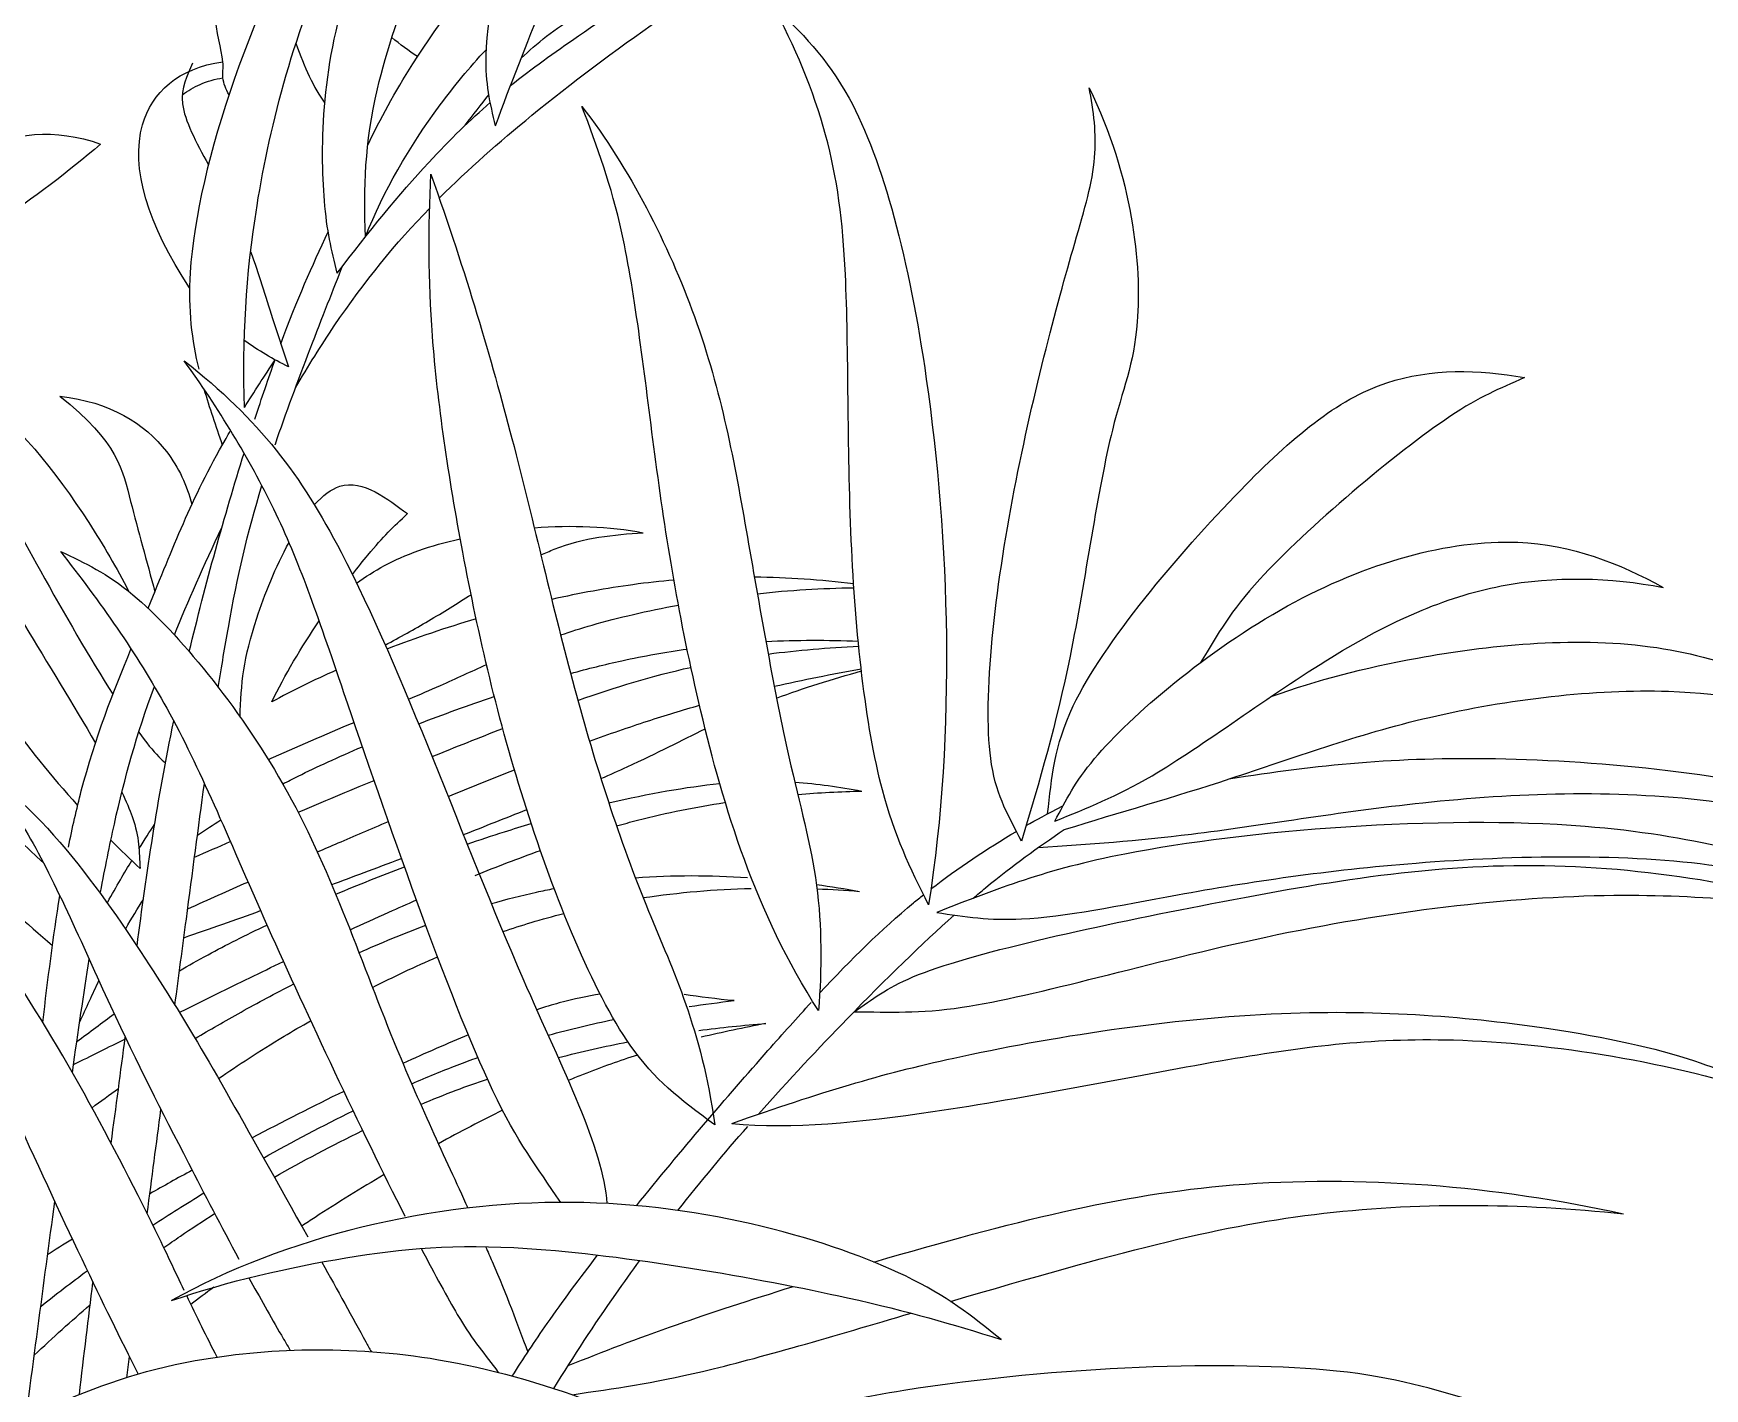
# Model space of a CAD drawing. Header units: millimetres. Extents: x 0.2 to 27.9, y 0.2 to 5.6.
# Drawn here: x 14.8407 to 15.1017, y 3.4607 to 3.6723 of the extents above; entities that cross this region are included whole.
import ezdxf

# ---------------------------------------------------------------- set-up
doc = ezdxf.new("R2010")
doc.units = ezdxf.units.MM
doc.layers.add('AG-PLANTS', color=7, linetype='Continuous', true_color=0x66ccff)

msp = doc.modelspace()

# ---------------------------------------------------------------- linework, layer by layer
at = {"layer": 'AG-PLANTS'}
msp.add_line((14.87801, 3.62777), (14.88053, 3.62021), dxfattribs=at)
for points, knots in [([(14.91287, 3.65784), (14.91199, 3.66142), (14.91018, 3.6694), (14.91657, 3.69949), (14.95042, 3.73668), (14.97302, 3.75095), (14.98517, 3.75688)], [0, 0, 0, 0, 0.160561, 0.418778, 0.760128, 1.067552, 1.067552, 1.067552, 1.067552]), ([(14.91287, 3.65784), (14.91521, 3.66442), (14.92075, 3.67773), (14.93293, 3.71083), (14.9631, 3.74105), (14.97761, 3.75192), (14.98517, 3.75688)], [0, 0, 0, 0, 0.22103, 0.506452, 0.820321, 1.071678, 1.071678, 1.071678, 1.071678]), ([(14.88814, 3.63484), (14.8872, 3.63855), (14.88533, 3.64643), (14.88588, 3.68419), (14.91693, 3.71857), (14.93478, 3.72884), (14.94413, 3.73288)], [0, 0, 0, 0, 0.163495, 0.449744, 0.774567, 1.041399, 1.041399, 1.041399, 1.041399]), ([(14.89253, 3.64049), (14.89228, 3.64822), (14.89256, 3.66401), (14.9088, 3.70418), (14.93343, 3.72477), (14.94062, 3.7304), (14.94413, 3.73288)], [0, 0, 0, 0, 0.2325145, 0.5481162, 0.8187402, 0.9920536, 0.9920536, 0.9920536, 0.9920536]), ([(14.91835, 3.72984), (14.90595, 3.72044), (14.88325, 3.7002), (14.86304, 3.64295), (14.86541, 3.62431), (14.86649, 3.61983)], [0, 0, 0, 0, 0.3298451, 0.7175845, 0.8512897, 0.8512897, 0.8512897, 0.8512897]), ([(14.87365, 3.61388), (14.87331, 3.6244), (14.87444, 3.64598), (14.8857, 3.6889), (14.90604, 3.71744), (14.91835, 3.72984)], [0, 0, 0, 0, 0.2712571, 0.589538, 0.9390038, 0.9390038, 0.9390038, 0.9390038]), ([(15.20853, 3.5914), (15.21097, 3.59754), (15.21456, 3.611), (15.21334, 3.6471), (15.1742, 3.68437), (15.14986, 3.69335), (15.09477, 3.70929), (15.07163, 3.71184), (15.05084, 3.71169)], [0, 0, 0, 0, 0.219547, 0.507825, 0.857577, 1.117536, 1.479798, 1.793017, 1.793017, 1.793017, 1.793017]), ([(15.059, 3.70794), (15.0658, 3.70787), (15.09232, 3.70671), (15.13178, 3.69787), (15.16715, 3.68204), (15.18179, 3.66818), (15.20553, 3.64408), (15.21072, 3.6086), (15.20853, 3.5914)], [0.473828, 0.473828, 0.473828, 0.473828, 0.601352, 0.958181, 1.251027, 1.463677, 1.736381, 2.084598, 2.084598, 2.084598, 2.084598]), ([(15.09998, 3.70423), (15.10447, 3.70182), (15.11306, 3.69593), (15.13095, 3.67817), (15.13244, 3.65717), (15.13078, 3.64734)], [0, 0, 0, 0, 0.1888135, 0.4245122, 0.6885788, 0.6885788, 0.6885788, 0.6885788]), ([(14.8929, 3.65484), (14.89487, 3.65894), (14.90027, 3.66889), (14.9096, 3.6814), (14.91554, 3.68839)], [0.0963934, 0.0963934, 0.0963934, 0.0963934, 0.2362877, 0.4385105, 0.4385105, 0.4385105, 0.4385105]), ([(14.91686, 3.66838), (14.91926, 3.67072), (14.93053, 3.67971), (14.95596, 3.68808), (14.97397, 3.6894)], [0.139149, 0.139149, 0.139149, 0.139149, 0.2398007, 0.5417686, 0.5417686, 0.5417686, 0.5417686]), ([(14.90417, 3.64663), (14.9086, 3.65107), (14.92452, 3.66509), (14.94573, 3.68), (14.95969, 3.68741)], [3.8259879, 3.8259879, 3.8259879, 3.8259879, 3.9647405, 4.2926847, 4.2926847, 4.2926847, 4.2926847]), ([(14.87123, 3.66269), (14.87076, 3.6635), (14.86999, 3.66543), (14.87068, 3.66793), (14.86823, 3.67549), (14.86973, 3.67943), (14.87057, 3.68135)], [0, 0, 0, 0, 0.0808465, 0.1574785, 0.2894778, 0.4106547, 0.4106547, 0.4106547, 0.4106547]), ([(14.9152, 3.66411), (14.91852, 3.66678), (14.92638, 3.6724), (14.93648, 3.67906), (14.94247, 3.68271)], [4.0138544, 4.0138544, 4.0138544, 4.0138544, 4.1315271, 4.2833472, 4.2833472, 4.2833472, 4.2833472]), ([(14.95603, 3.67682), (14.96059, 3.67243), (14.97085, 3.66237), (14.98289, 3.61593), (14.9848, 3.56323), (14.98048, 3.53621)], [0, 0, 0, 0, 0.2103748, 0.5358693, 0.9732353, 0.9732353, 0.9732353, 0.9732353]), ([(14.98048, 3.53621), (14.97759, 3.54197), (14.97169, 3.55424), (14.96748, 3.59333), (14.96825, 3.63405), (14.96543, 3.65616), (14.95961, 3.67041), (14.95603, 3.67682)], [0, 0, 0, 0, 0.212196, 0.514556, 0.825774, 1.052413, 1.2789, 1.2789, 1.2789, 1.2789]), ([(14.88169, 3.67073), (14.88234, 3.66886), (14.88382, 3.66516), (14.88535, 3.66256), (14.88619, 3.66137)], [0.2562866, 0.2562866, 0.2562866, 0.2562866, 0.3130987, 0.3749255, 0.3749255, 0.3749255, 0.3749255]), ([(14.86507, 3.63254), (14.85857, 3.64236), (14.85372, 3.65793), (14.86325, 3.66684), (14.87027, 3.66785)], [0.1986086, 0.1986086, 0.1986086, 0.1986086, 0.5071094, 0.7372921, 0.7372921, 0.7372921, 0.7372921]), ([(14.86553, 3.66763), (14.86469, 3.66561), (14.86259, 3.66197), (14.86604, 3.6553), (14.86801, 3.65174)], [0, 0, 0, 0, 0.1237263, 0.2492151, 0.2492151, 0.2492151, 0.2492151]), ([(14.89253, 3.64049), (14.89548, 3.64782), (14.90073, 3.65701), (14.90872, 3.66691), (14.91142, 3.66976)], [0, 0, 0, 0, 0.23499, 0.3339515, 0.3339515, 0.3339515, 0.3339515]), ([(14.86393, 3.66269), (14.8648, 3.66333), (14.86667, 3.66444), (14.86906, 3.66514), (14.87027, 3.66533)], [0, 0, 0, 0, 0.0868594, 0.1795149, 0.1795149, 0.1795149, 0.1795149]), ([(14.99501, 3.54613), (14.99306, 3.54996), (14.98781, 3.55831), (14.99249, 3.6002), (15.00287, 3.63844), (15.00716, 3.65229), (15.00632, 3.66023), (15.00556, 3.66379)], [0, 0, 0, 0, 0.173241, 0.484172, 0.793884, 0.973014, 1.132548, 1.132548, 1.132548, 1.132548]), ([(15.00556, 3.66379), (15.01239, 3.64979), (15.01485, 3.62544), (15.00825, 3.6112), (15.00322, 3.57372), (14.99785, 3.55568), (14.99501, 3.54613)], [0, 0, 0, 0, 0.29793, 0.527157, 0.856841, 1.157699, 1.157699, 1.157699, 1.157699]), ([(14.88814, 3.63484), (14.89295, 3.6412), (14.90165, 3.65177), (14.90891, 3.65878), (14.91204, 3.66148)], [3.715453, 3.715453, 3.715453, 3.715453, 3.864325, 3.9762878, 3.9762878, 3.9762878, 3.9762878]), ([(14.92634, 3.66088), (14.9338, 3.65125), (14.94637, 3.62639), (14.95205, 3.59468), (14.95811, 3.5595), (14.96385, 3.53986), (14.96381, 3.52619), (14.9633, 3.51969)], [0, 0, 0, 0, 0.295536, 0.609572, 0.921407, 1.160313, 1.393689, 1.393689, 1.393689, 1.393689]), ([(14.9633, 3.51969), (14.95341, 3.53493), (14.94346, 3.56855), (14.93763, 3.605), (14.93367, 3.64114), (14.9288, 3.65443), (14.92634, 3.66088)], [0, 0, 0, 0, 0.350602, 0.699921, 1.023274, 1.272165, 1.272165, 1.272165, 1.272165]), ([(14.77046, 3.61598), (14.77387, 3.62071), (14.78057, 3.62755), (14.80204, 3.63892), (14.82872, 3.6552), (14.84395, 3.6576), (14.85118, 3.65497)], [0, 0, 0, 0, 0.1971992, 0.4615357, 0.7702864, 0.9897723, 0.9897723, 0.9897723, 0.9897723]), ([(14.85118, 3.65497), (14.8459, 3.65054), (14.83486, 3.64185), (14.81632, 3.63178), (14.8024, 3.62519)], [0, 0, 0, 0, 0.2344268, 0.5282888, 0.5282888, 0.5282888, 0.5282888]), ([(14.94709, 3.50184), (14.94151, 3.506), (14.93179, 3.51324), (14.91616, 3.55227), (14.90745, 3.59021), (14.90228, 3.62471), (14.90238, 3.64187), (14.90276, 3.65028)], [0, 0, 0, 0, 0.197951, 0.504654, 0.814558, 1.09649, 1.339079, 1.339079, 1.339079, 1.339079]), ([(14.90276, 3.65028), (14.90833, 3.63456), (14.91633, 3.60728), (14.9245, 3.57032), (14.93537, 3.53646), (14.94501, 3.51687), (14.94709, 3.50184)], [0, 0, 0, 0, 0.354205, 0.73933, 1.107353, 1.418563, 1.418563, 1.418563, 1.418563]), ([(14.88161, 3.61694), (14.88359, 3.62031), (14.89029, 3.63102), (14.89727, 3.63952), (14.90257, 3.64499)], [3.5673486, 3.5673486, 3.5673486, 3.5673486, 3.6405509, 3.8090725, 3.8090725, 3.8090725, 3.8090725]), ([(14.87843, 3.60803), (14.87844, 3.60807), (14.88169, 3.61759), (14.88625, 3.62909), (14.88896, 3.63593)], [2.8622, 2.8622, 2.8622, 2.8622, 2.8630793, 3.1042073, 3.1042073, 3.1042073, 3.1042073]), ([(14.79684, 3.62701), (14.80072, 3.62389), (14.8089, 3.6175), (14.82276, 3.58889), (14.83336, 3.56883), (14.84347, 3.55627), (14.84759, 3.55173)], [0, 0, 0, 0, 0.1865303, 0.4536878, 0.7085217, 0.8632724, 0.8632724, 0.8632724, 0.8632724]), ([(14.79684, 3.62701), (14.80038, 3.62598), (14.808, 3.62386), (14.82618, 3.60409), (14.83606, 3.58476), (14.84697, 3.56737), (14.85036, 3.56147)], [0, 0, 0, 0, 0.1605229, 0.4010477, 0.6613671, 0.8224011, 0.8224011, 0.8224011, 0.8224011]), ([(14.92304, 3.48975), (14.91926, 3.4954), (14.91099, 3.50571), (14.88876, 3.57047), (14.87974, 3.59708), (14.86951, 3.61386), (14.86422, 3.62117)], [0, 0, 0, 0, 0.217961, 0.6112, 0.878635, 1.129863, 1.129863, 1.129863, 1.129863]), ([(14.86422, 3.62117), (14.87609, 3.61183), (14.89228, 3.5901), (14.91438, 3.52748), (14.92966, 3.49836), (14.93024, 3.48957)], [0, 0, 0, 0, 0.332044, 0.84389, 1.195124, 1.195124, 1.195124, 1.195124]), ([(14.82017, 3.61904), (14.83012, 3.61031), (14.83875, 3.59332), (14.84951, 3.57469), (14.85309, 3.5691)], [0, 0, 0, 0, 0.348814, 0.5568456, 0.5568456, 0.5568456, 0.5568456]), ([(14.82017, 3.61904), (14.82425, 3.6185), (14.83346, 3.61729), (14.8469, 3.60044), (14.85369, 3.58879), (14.85555, 3.58518)], [0, 0, 0, 0, 0.1695685, 0.4165879, 0.5251647, 0.5251647, 0.5251647, 0.5251647]), ([(14.99909, 3.55044), (14.99977, 3.55616), (15.00052, 3.56846), (15.02877, 3.60199), (15.05022, 3.62019), (15.06649, 3.61983), (15.07354, 3.61852)], [0, 0, 0, 0, 0.2007035, 0.515992, 0.7727871, 0.9966069, 0.9966069, 0.9966069, 0.9966069]), ([(15.07354, 3.61852), (15.06955, 3.61671), (15.06181, 3.61383), (15.03043, 3.58732), (15.02575, 3.57858), (15.02298, 3.57405)], [0, 0, 0, 0, 0.1748567, 0.4766642, 0.6693329, 0.6693329, 0.6693329, 0.6693329]), ([(14.84483, 3.61562), (14.85389, 3.60843), (14.85542, 3.59985), (14.85843, 3.58986), (14.85964, 3.58504)], [0, 0, 0, 0, 0.2437163, 0.4714661, 0.4714661, 0.4714661, 0.4714661]), ([(14.84483, 3.61562), (14.85265, 3.61475), (14.86118, 3.60938), (14.86466, 3.60168), (14.86544, 3.59875)], [0, 0, 0, 0, 0.251321, 0.3954552, 0.3954552, 0.3954552, 0.3954552]), ([(14.85859, 3.58252), (14.86258, 3.59214), (14.86535, 3.5997), (14.87123, 3.60985), (14.87148, 3.61027)], [3.2422038, 3.2422038, 3.2422038, 3.2422038, 3.5107772, 3.5220431, 3.5220431, 3.5220431, 3.5220431]), ([(14.77339, 3.60787), (14.77767, 3.60669), (14.78856, 3.60337), (14.8192, 3.57549), (14.82518, 3.56011), (14.83657, 3.54799), (14.84229, 3.5427)], [0.0330361, 0.0330361, 0.0330361, 0.0330361, 0.1989323, 0.5080756, 0.7113151, 0.9446138, 0.9446138, 0.9446138, 0.9446138]), ([(14.77347, 3.60662), (14.77623, 3.60459), (14.78409, 3.59847), (14.80674, 3.57195), (14.8197, 3.55214), (14.8356, 3.53665), (14.84366, 3.52988)], [0.0443442, 0.0443442, 0.0443442, 0.0443442, 0.1840051, 0.4720806, 0.7209497, 0.9720954, 0.9720954, 0.9720954, 0.9720954]), ([(14.88459, 3.59869), (14.88586, 3.6001), (14.8908, 3.60391), (14.89602, 3.59952), (14.89909, 3.59729)], [0.3695257, 0.3695257, 0.3695257, 0.3695257, 0.4291517, 0.5920485, 0.5920485, 0.5920485, 0.5920485]), ([(14.86956, 3.57015), (14.87008, 3.57344), (14.872, 3.5851), (14.87409, 3.5942), (14.87637, 3.60166)], [2.5251643, 2.5251643, 2.5251643, 2.5251643, 2.6007627, 2.8058721, 2.8058721, 2.8058721, 2.8058721]), ([(14.8905, 3.58779), (14.89136, 3.58891), (14.89486, 3.5933), (14.89694, 3.59523), (14.89909, 3.59729)], [0.2089352, 0.2089352, 0.2089352, 0.2089352, 0.252652, 0.3971063, 0.3971063, 0.3971063, 0.3971063]), ([(14.91994, 3.59083), (14.92064, 3.59115), (14.92614, 3.59352), (14.93122, 3.59401), (14.93593, 3.59429)], [0.4567511, 0.4567511, 0.4567511, 0.4567511, 0.4827721, 0.664406, 0.664406, 0.664406, 0.664406]), ([(14.87297, 3.56552), (14.87308, 3.57074), (14.87378, 3.57712), (14.87852, 3.58899), (14.8806, 3.5928)], [0, 0, 0, 0, 0.1910851, 0.3030164, 0.3030164, 0.3030164, 0.3030164]), ([(14.89116, 3.58644), (14.8939, 3.5884), (14.89818, 3.5909), (14.90499, 3.59283), (14.90735, 3.59336)], [0.0616933, 0.0616933, 0.0616933, 0.0616933, 0.1920472, 0.2534813, 0.2534813, 0.2534813, 0.2534813]), ([(15.0002, 3.54926), (15.00203, 3.55266), (15.00559, 3.56018), (15.03581, 3.58604), (15.07207, 3.59611), (15.08826, 3.58955), (15.09524, 3.58578)], [0, 0, 0, 0, 0.1643411, 0.4636472, 0.7583614, 0.9938886, 0.9938886, 0.9938886, 0.9938886]), ([(14.84489, 3.5914), (14.84886, 3.58949), (14.85756, 3.58568), (14.88305, 3.55459), (14.89427, 3.51949), (14.90501, 3.49655), (14.90852, 3.48892)], [0, 0, 0, 0, 0.175437, 0.471846, 0.791925, 1.002574, 1.002574, 1.002574, 1.002574]), ([(14.84489, 3.5914), (14.851, 3.58365), (14.8634, 3.56599), (14.87413, 3.53882), (14.89182, 3.50118), (14.89869, 3.48759)], [0, 0, 0, 0, 0.2626433, 0.5588099, 0.8287044, 0.8287044, 0.8287044, 0.8287044]), ([(14.94072, 3.58691), (14.93863, 3.58673), (14.93253, 3.58605), (14.92599, 3.58487), (14.92163, 3.5839)], [0.2581628, 0.2581628, 0.2581628, 0.2581628, 0.3040231, 0.3893374, 0.3893374, 0.3893374, 0.3893374]), ([(15.0002, 3.54926), (15.00537, 3.55138), (15.01602, 3.55547), (15.04326, 3.5762), (15.06903, 3.58792), (15.08694, 3.58733), (15.09524, 3.58578)], [0, 0, 0, 0, 0.1976731, 0.4776256, 0.7361665, 0.9791432, 0.9791432, 0.9791432, 0.9791432]), ([(14.89563, 3.57677), (14.89792, 3.57799), (14.9025, 3.58054), (14.90688, 3.58328), (14.90904, 3.58463)], [0.1815997, 0.1815997, 0.1815997, 0.1815997, 0.2534245, 0.3271902, 0.3271902, 0.3271902, 0.3271902]), ([(14.92302, 3.57834), (14.92458, 3.57888), (14.93004, 3.5806), (14.93657, 3.58212), (14.94142, 3.583)], [0.4601255, 0.4601255, 0.4601255, 0.4601255, 0.5050137, 0.6098416, 0.6098416, 0.6098416, 0.6098416]), ([(14.84616, 3.54521), (14.84676, 3.54824), (14.84935, 3.55978), (14.85316, 3.56951), (14.85592, 3.57614)], [2.9189453, 2.9189453, 2.9189453, 2.9189453, 2.9849647, 3.1783393, 3.1783393, 3.1783393, 3.1783393]), ([(14.92457, 3.57234), (14.92727, 3.57308), (14.93349, 3.57462), (14.93944, 3.57568), (14.94277, 3.57615)], [0.5087298, 0.5087298, 0.5087298, 0.5087298, 0.5596962, 0.6271428, 0.6271428, 0.6271428, 0.6271428]), ([(15.03399, 3.56873), (15.04143, 3.57134), (15.05672, 3.57546), (15.0934, 3.57957), (15.1229, 3.56735), (15.13402, 3.55995), (15.1391, 3.55592)], [0, 0, 0, 0, 0.234812, 0.525818, 0.795769, 1.008592, 1.008592, 1.008592, 1.008592]), ([(14.89926, 3.5683), (14.90097, 3.56903), (14.90519, 3.57087), (14.90908, 3.57266), (14.91144, 3.57371)], [0.210388, 0.210388, 0.210388, 0.210388, 0.2612272, 0.3390946, 0.3390946, 0.3390946, 0.3390946]), ([(14.85118, 3.53821), (14.85187, 3.54197), (14.85413, 3.55326), (14.85679, 3.56269), (14.85957, 3.57029)], [2.9250113, 2.9250113, 2.9250113, 2.9250113, 3.0177578, 3.2226482, 3.2226482, 3.2226482, 3.2226482]), ([(15.00169, 3.54797), (15.01033, 3.55062), (15.02807, 3.55568), (15.05817, 3.56683), (15.09576, 3.57125), (15.12, 3.5661), (15.13319, 3.55972), (15.1391, 3.55592)], [0, 0, 0, 0, 0.251379, 0.526774, 0.822605, 1.061454, 1.283042, 1.283042, 1.283042, 1.283042]), ([(14.92753, 3.56176), (14.93063, 3.56288), (14.93658, 3.56495), (14.94209, 3.56663), (14.94472, 3.56737)], [0.5281912, 0.5281912, 0.5281912, 0.5281912, 0.5923821, 0.6538796, 0.6538796, 0.6538796, 0.6538796]), ([(14.85713, 3.56315), (14.85828, 3.56157), (14.85976, 3.55976), (14.86096, 3.55865), (14.86129, 3.55837)], [0.62081972, 0.62081972, 0.62081972, 0.62081972, 0.68018562, 0.70396981, 0.70396981, 0.70396981, 0.70396981]), ([(14.92932, 3.55593), (14.93075, 3.55655), (14.93725, 3.55945), (14.94195, 3.5619), (14.9456, 3.56369)], [0.5478701, 0.5478701, 0.5478701, 0.5478701, 0.5852677, 0.7252406, 0.7252406, 0.7252406, 0.7252406]), ([(14.87962, 3.55509), (14.88039, 3.55548), (14.8839, 3.55726), (14.88831, 3.55929), (14.89207, 3.5609)], [0.1804134, 0.1804134, 0.1804134, 0.1804134, 0.2061733, 0.2926571, 0.2926571, 0.2926571, 0.2926571]), ([(15.02741, 3.55586), (15.04113, 3.55813), (15.0679, 3.56062), (15.12172, 3.55503), (15.13919, 3.54524), (15.14761, 3.54022)], [0, 0, 0, 0, 0.3118389, 0.6608143, 0.9227068, 0.9227068, 0.9227068, 0.9227068]), ([(14.83185, 3.55753), (14.83458, 3.55443), (14.84047, 3.54824), (14.85292, 3.51923), (14.8629, 3.49969), (14.87002, 3.48599), (14.87276, 3.4809)], [0, 0, 0, 0, 0.1700046, 0.4360777, 0.6885957, 0.8377668, 0.8377668, 0.8377668, 0.8377668]), ([(14.83185, 3.55753), (14.84266, 3.55129), (14.86178, 3.52264), (14.86875, 3.51063), (14.8789, 3.49265), (14.88353, 3.48436)], [0, 0, 0, 0, 0.3464988, 0.6033773, 0.8247324, 0.8247324, 0.8247324, 0.8247324]), ([(14.86278, 3.52055), (14.86338, 3.52506), (14.86494, 3.53673), (14.86645, 3.54832), (14.86739, 3.55516)], [2.1846552, 2.1846552, 2.1846552, 2.1846552, 2.2732826, 2.4161672, 2.4161672, 2.4161672, 2.4161672]), ([(14.88202, 3.55066), (14.8839, 3.55146), (14.88767, 3.55305), (14.89181, 3.55478), (14.89389, 3.55564)], [0.1773854, 0.1773854, 0.1773854, 0.1773854, 0.2364507, 0.2923555, 0.2923555, 0.2923555, 0.2923555]), ([(14.85448, 3.55379), (14.85516, 3.55239), (14.85736, 3.54727), (14.85712, 3.5446), (14.85736, 3.54188)], [0.8980646, 0.8980646, 0.8980646, 0.8980646, 0.9442168, 1.0823868, 1.0823868, 1.0823868, 1.0823868]), ([(14.99764, 3.54516), (15.00561, 3.54571), (15.02199, 3.54679), (15.05846, 3.55318), (15.10285, 3.55483), (15.13323, 3.54626), (15.14761, 3.54022)], [0, 0, 0, 0, 0.236455, 0.528011, 0.850909, 1.181184, 1.181184, 1.181184, 1.181184]), ([(14.86424, 3.47599), (14.86283, 3.47896), (14.8553, 3.49489), (14.83567, 3.53148), (14.82148, 3.54465), (14.81422, 3.55123)], [0.6102455, 0.6102455, 0.6102455, 0.6102455, 0.6941695, 1.0391341, 1.3008871, 1.3008871, 1.3008871, 1.3008871]), ([(14.81422, 3.55123), (14.81838, 3.54346), (14.82654, 3.52844), (14.84569, 3.48576), (14.85425, 3.46847), (14.85703, 3.46295)], [0, 0, 0, 0, 0.248212, 0.5951906, 0.7625161, 0.7625161, 0.7625161, 0.7625161]), ([(14.93175, 3.54853), (14.93285, 3.54884), (14.9386, 3.5504), (14.94417, 3.55151), (14.94863, 3.55218)], [0.7891219, 0.7891219, 0.7891219, 0.7891219, 0.8150322, 0.925373, 0.925373, 0.925373, 0.925373]), ([(15.13369, 3.53355), (15.12953, 3.53604), (15.12002, 3.54135), (15.08244, 3.552), (15.01027, 3.54627), (14.99132, 3.53876), (14.98176, 3.53503)], [0, 0, 0, 0, 0.184093, 0.484034, 0.893593, 1.161443, 1.161443, 1.161443, 1.161443]), ([(14.88503, 3.54447), (14.88608, 3.54492), (14.8895, 3.54639), (14.89336, 3.54804), (14.89613, 3.54922)], [0.21498471, 0.21498471, 0.21498471, 0.21498471, 0.24457716, 0.30838097, 0.30838097, 0.30838097, 0.30838097]), ([(14.90843, 3.5457), (14.91039, 3.54636), (14.91375, 3.54747), (14.91706, 3.54848), (14.91844, 3.54889)], [0.54112428, 0.54112428, 0.54112428, 0.54112428, 0.58113382, 0.61012655, 0.61012655, 0.61012655, 0.61012655]), ([(14.98748, 3.53724), (14.98812, 3.5378), (14.99321, 3.54209), (14.99746, 3.5451), (15.00169, 3.54797)], [3.1502361, 3.1502361, 3.1502361, 3.1502361, 3.1771445, 3.3661003, 3.3661003, 3.3661003, 3.3661003]), ([(14.88727, 3.53937), (14.88889, 3.53997), (14.89237, 3.54127), (14.89615, 3.5427), (14.89817, 3.54346)], [0.22090943, 0.22090943, 0.22090943, 0.22090943, 0.26400893, 0.31038925, 0.31038925, 0.31038925, 0.31038925]), ([(14.96885, 3.51952), (14.97182, 3.52149), (14.97789, 3.52671), (15.02582, 3.53701), (15.07443, 3.54529), (15.10992, 3.53923), (15.12658, 3.53429)], [0, 0, 0, 0, 0.157849, 0.486377, 0.835998, 1.184475, 1.184475, 1.184475, 1.184475]), ([(14.98176, 3.53503), (14.98614, 3.53434), (14.99547, 3.53299), (15.0208, 3.53835), (15.05641, 3.54368), (15.10405, 3.54455), (15.12405, 3.53751), (15.13369, 3.53355)], [0, 0, 0, 0, 0.176048, 0.415777, 0.711739, 1.042824, 1.312671, 1.312671, 1.312671, 1.312671]), ([(14.89014, 3.53231), (14.89211, 3.53322), (14.89549, 3.53476), (14.89905, 3.53633), (14.90051, 3.53697)], [0.44987421, 0.44987421, 0.44987421, 0.44987421, 0.50448622, 0.5412774, 0.5412774, 0.5412774, 0.5412774]), ([(14.9122, 3.5364), (14.91454, 3.53707), (14.91782, 3.53791), (14.92109, 3.53859), (14.92201, 3.53876)], [0.55750146, 0.55750146, 0.55750146, 0.55750146, 0.60528975, 0.62397397, 0.62397397, 0.62397397, 0.62397397]), ([(14.96348, 3.52241), (14.96846, 3.52778), (14.9736, 3.53285), (14.97917, 3.53736), (14.9797, 3.53778)], [3.180677, 3.180677, 3.180677, 3.180677, 3.3617141, 3.3806266, 3.3806266, 3.3806266, 3.3806266]), ([(14.96885, 3.51952), (14.97449, 3.51949), (14.98661, 3.51874), (15.03437, 3.5331), (15.08703, 3.53944), (15.11371, 3.53652), (15.12658, 3.53429)], [0, 0, 0, 0, 0.198589, 0.535325, 0.892549, 1.194734, 1.194734, 1.194734, 1.194734]), ([(14.914, 3.53203), (14.91546, 3.53253), (14.91862, 3.53355), (14.92181, 3.53443), (14.92353, 3.53487)], [0.48842106, 0.48842106, 0.48842106, 0.48842106, 0.51934556, 0.55480345, 0.55480345, 0.55480345, 0.55480345]), ([(14.95393, 3.50352), (14.95868, 3.5089), (14.96985, 3.52078), (14.9795, 3.53016), (14.98448, 3.53462)], [2.7728557, 2.7728557, 2.7728557, 2.7728557, 2.9138571, 3.1098225, 3.1098225, 3.1098225, 3.1098225]), ([(14.86349, 3.52589), (14.86489, 3.52672), (14.86898, 3.52904), (14.87384, 3.53149), (14.87716, 3.53306)], [0.1943604, 0.1943604, 0.1943604, 0.1943604, 0.2393045, 0.3186714, 0.3186714, 0.3186714, 0.3186714]), ([(14.86348, 3.51943), (14.86542, 3.52038), (14.87073, 3.52298), (14.87616, 3.52565), (14.87972, 3.52737)], [0.1786994, 0.1786994, 0.1786994, 0.1786994, 0.241125, 0.3489858, 0.3489858, 0.3489858, 0.3489858]), ([(14.86596, 3.51534), (14.86821, 3.5167), (14.873, 3.51946), (14.87844, 3.52238), (14.88133, 3.52385)], [0.1965566, 0.1965566, 0.1965566, 0.1965566, 0.264651, 0.3341877, 0.3341877, 0.3341877, 0.3341877]), ([(14.92919, 3.52226), (14.92726, 3.52197), (14.92414, 3.52132), (14.92051, 3.52023), (14.91928, 3.51984)], [0.20532258, 0.20532258, 0.20532258, 0.20532258, 0.25243861, 0.27492264, 0.27492264, 0.27492264, 0.27492264]), ([(14.93487, 3.48923), (14.94181, 3.49785), (14.95176, 3.50939), (14.95999, 3.51862), (14.96216, 3.52097)], [2.8786439, 2.8786439, 2.8786439, 2.8786439, 3.0870624, 3.164665, 3.164665, 3.164665, 3.164665]), ([(14.94976, 3.50207), (14.96402, 3.50708), (14.98426, 3.51318), (15.03545, 3.52125), (15.07602, 3.51777), (15.09988, 3.51263), (15.10862, 3.50849), (15.11265, 3.50637)], [0, 0, 0, 0, 0.271175, 0.61813, 0.930401, 1.163378, 1.341834, 1.341834, 1.341834, 1.341834]), ([(14.8696, 3.50908), (14.87266, 3.51122), (14.8768, 3.51393), (14.88251, 3.51728), (14.88397, 3.51812)], [0.0688964, 0.0688964, 0.0688964, 0.0688964, 0.2047451, 0.2482179, 0.2482179, 0.2482179, 0.2482179]), ([(14.94976, 3.50207), (14.95923, 3.50119), (14.98356, 3.50358), (15.02651, 3.51239), (15.06217, 3.5172), (15.09654, 3.51169), (15.11265, 3.50637)], [0, 0, 0, 0, 0.272005, 0.625871, 0.942914, 1.316863, 1.316863, 1.316863, 1.316863]), ([(14.89976, 3.50827), (14.90215, 3.50931), (14.90562, 3.51074), (14.90903, 3.512), (14.91009, 3.51238)], [0.5847912, 0.5847912, 0.5847912, 0.5847912, 0.63569719, 0.65890572, 0.65890572, 0.65890572, 0.65890572]), ([(14.93501, 3.51276), (14.93227, 3.51188), (14.92876, 3.51063), (14.92508, 3.50914), (14.92433, 3.50883)], [0.18686219, 0.18686219, 0.18686219, 0.18686219, 0.26272904, 0.28185066, 0.28185066, 0.28185066, 0.28185066]), ([(14.90117, 3.50505), (14.90301, 3.50582), (14.90648, 3.50721), (14.90996, 3.50846), (14.91159, 3.50901)], [0.55938184, 0.55938184, 0.55938184, 0.55938184, 0.59887583, 0.6335774, 0.6335774, 0.6335774, 0.6335774]), ([(14.89545, 3.49409), (14.89184, 3.49195), (14.88752, 3.48928), (14.88327, 3.48651), (14.88258, 3.48606)], [0.51176143, 0.51176143, 0.51176143, 0.51176143, 0.59528126, 0.61163092, 0.61163092, 0.61163092, 0.61163092]), ([(14.97193, 3.48044), (14.99372, 3.48675), (15.02804, 3.49564), (15.06915, 3.49237), (15.08905, 3.48795)], [0.4617965, 0.4617965, 0.4617965, 0.4617965, 0.8281385, 1.2281721, 1.2281721, 1.2281721, 1.2281721]), ([(14.99182, 3.46834), (14.98715, 3.47208), (14.97696, 3.48033), (14.92591, 3.4955), (14.87988, 3.4843), (14.86226, 3.47442)], [0, 0, 0, 0, 0.238342, 0.649635, 1.067189, 1.067189, 1.067189, 1.067189]), ([(14.98392, 3.47428), (15.00984, 3.48187), (15.03988, 3.48997), (15.07304, 3.48967), (15.08905, 3.48795)], [0.4993788, 0.4993788, 0.4993788, 0.4993788, 0.8674375, 1.2333728, 1.2333728, 1.2333728, 1.2333728]), ([(14.86104, 3.48269), (14.86189, 3.48328), (14.8644, 3.48504), (14.86712, 3.48683), (14.86898, 3.48802)], [0.23632529, 0.23632529, 0.23632529, 0.23632529, 0.26192237, 0.31113934, 0.31113934, 0.31113934, 0.31113934]), ([(14.86226, 3.47442), (14.87108, 3.47746), (14.89026, 3.48181), (14.91731, 3.4843), (14.96856, 3.4754), (14.98391, 3.47081), (14.99182, 3.46834)], [0, 0, 0, 0, 0.255398, 0.512697, 0.856051, 1.096788, 1.096788, 1.096788, 1.096788]), ([(14.90126, 3.48255), (14.90343, 3.47839), (14.90874, 3.46861), (14.91109, 3.46618), (14.91329, 3.46321)], [0.863596, 0.863596, 0.863596, 0.863596, 0.954858, 1.1156763, 1.1156763, 1.1156763, 1.1156763]), ([(14.91129, 3.48284), (14.91165, 3.48204), (14.91453, 3.47552), (14.91609, 3.47113), (14.9179, 3.46639)], [1.062173, 1.062173, 1.062173, 1.062173, 1.0871543, 1.2754861, 1.2754861, 1.2754861, 1.2754861]), ([(14.88572, 3.48043), (14.88816, 3.47604), (14.89084, 3.47119), (14.89315, 3.46695), (14.89342, 3.46645)], [0.8549016, 0.8549016, 0.8549016, 0.8549016, 0.9566285, 0.9704864, 0.9704864, 0.9704864, 0.9704864]), ([(14.91547, 3.46264), (14.91718, 3.46535), (14.92127, 3.47148), (14.92603, 3.47792), (14.9288, 3.48153)], [2.6608027, 2.6608027, 2.6608027, 2.6608027, 2.7296706, 2.8167374, 2.8167374, 2.8167374, 2.8167374]), ([(14.92195, 3.46069), (14.92508, 3.46576), (14.92951, 3.47253), (14.93413, 3.47896), (14.9354, 3.48068)], [2.4501402, 2.4501402, 2.4501402, 2.4501402, 2.5521094, 2.5903296, 2.5903296, 2.5903296, 2.5903296]), ([(14.87435, 3.47798), (14.87601, 3.47495), (14.87815, 3.47113), (14.88033, 3.46743), (14.8808, 3.46665)], [0.8664292, 0.8664292, 0.8664292, 0.8664292, 0.9554496, 0.9795324, 0.9795324, 0.9795324, 0.9795324]), ([(14.9242, 3.46428), (14.92985, 3.46652), (14.93842, 3.46986), (14.9526, 3.47451), (14.95937, 3.47663)], [0, 0, 0, 0, 0.2061452, 0.3664496, 0.3664496, 0.3664496, 0.3664496]), ([(14.9248, 3.45973), (14.93163, 3.46074), (14.94315, 3.46225), (14.96571, 3.46888), (14.97777, 3.47246)], [0, 0, 0, 0, 0.2197123, 0.4588627, 0.4588627, 0.4588627, 0.4588627]), ([(14.84328, 3.45778), (14.85051, 3.46104), (14.86613, 3.46659), (14.90546, 3.46813), (14.95235, 3.44981), (14.97738, 3.43013), (14.98839, 3.41875)], [0, 0, 0, 0, 0.235508, 0.533088, 0.8744, 1.207163, 1.207163, 1.207163, 1.207163]), ([(15.06645, 3.4585), (15.05915, 3.46062), (15.04394, 3.4656), (14.98689, 3.4638), (14.95326, 3.45571), (14.9424, 3.45231)], [0, 0, 0, 0, 0.2304896, 0.6274776, 0.8273407, 0.8273407, 0.8273407, 0.8273407])]:
    msp.add_open_spline(points, degree=3, knots=knots, dxfattribs=at)
for points in [[(14.90068, 3.66865), (14.89929, 3.66952), (14.89794, 3.67053), (14.89666, 3.67165)], [(14.90813, 3.65793), (14.9094, 3.65958), (14.9106, 3.66116), (14.91182, 3.66269)], [(14.87933, 3.62381), (14.88191, 3.63077), (14.88419, 3.63591), (14.88672, 3.64128)], [(14.87461, 3.6382), (14.87589, 3.63473), (14.87689, 3.63132), (14.87801, 3.62777)], [(14.88053, 3.62021), (14.87811, 3.62139), (14.8758, 3.62276), (14.87361, 3.62433)], [(14.87365, 3.61388), (14.87514, 3.61627), (14.87675, 3.61876), (14.87845, 3.62129)], [(14.87527, 3.61205), (14.87634, 3.61535), (14.8774, 3.61846), (14.87842, 3.6213)], [(14.86731, 3.61674), (14.86816, 3.61385), (14.86916, 3.61101), (14.87017, 3.60799)], [(14.86502, 3.57574), (14.86753, 3.58623), (14.87056, 3.59707), (14.87357, 3.60673)], [(14.86269, 3.57835), (14.8648, 3.58351), (14.86731, 3.58924), (14.87012, 3.59514)], [(14.91891, 3.59508), (14.92467, 3.59552), (14.93063, 3.59535), (14.93593, 3.59429)], [(14.96879, 3.58632), (14.96361, 3.58693), (14.95852, 3.58731), (14.95329, 3.58738)], [(14.95375, 3.58479), (14.95878, 3.58534), (14.96388, 3.58566), (14.96883, 3.58571)], [(14.87791, 3.56789), (14.87988, 3.57202), (14.88258, 3.57648), (14.88531, 3.58055)], [(14.90983, 3.58086), (14.90517, 3.57949), (14.90049, 3.57791), (14.8959, 3.57614)], [(14.95509, 3.57733), (14.95993, 3.57757), (14.96471, 3.57757), (14.96951, 3.57739)], [(14.95545, 3.57537), (14.96003, 3.57596), (14.96481, 3.57638), (14.96959, 3.57657)], [(14.92572, 3.56813), (14.93165, 3.57022), (14.93723, 3.57193), (14.94338, 3.57329)], [(14.88798, 3.57285), (14.88452, 3.57131), (14.88114, 3.56965), (14.87791, 3.56789)], [(14.9564, 3.57033), (14.96091, 3.57135), (14.96537, 3.57222), (14.96997, 3.57305)], [(14.95675, 3.56849), (14.96095, 3.57004), (14.96551, 3.57148), (14.97001, 3.57272)], [(14.90085, 3.56447), (14.90463, 3.56593), (14.90861, 3.56737), (14.91266, 3.56872)], [(14.85686, 3.52977), (14.85837, 3.5412), (14.86001, 3.55252), (14.86259, 3.56493)], [(14.87734, 3.55892), (14.88172, 3.56087), (14.88628, 3.5628), (14.89077, 3.5647)], [(14.90294, 3.55935), (14.90663, 3.56085), (14.91035, 3.56233), (14.91397, 3.56373)], [(14.90545, 3.55312), (14.90883, 3.55452), (14.9123, 3.55592), (14.9158, 3.5573)], [(14.93054, 3.55212), (14.93683, 3.55359), (14.94267, 3.55462), (14.94781, 3.55514)], [(14.95959, 3.55538), (14.96317, 3.55513), (14.96649, 3.5546), (14.97007, 3.55397)], [(14.96005, 3.55346), (14.96337, 3.55372), (14.9667, 3.55388), (14.97007, 3.55397)], [(14.90784, 3.54718), (14.91116, 3.54847), (14.91449, 3.54978), (14.91772, 3.55109)], [(14.99573, 3.54857), (14.99731, 3.54947), (14.9989, 3.55034), (15.00148, 3.55166)], [(14.85716, 3.54496), (14.85806, 3.54643), (14.85884, 3.54762), (14.8596, 3.54874)], [(14.8663, 3.5471), (14.86758, 3.54793), (14.86877, 3.54871), (14.86995, 3.54946)], [(14.98086, 3.53869), (14.98511, 3.54197), (14.98958, 3.54495), (14.99421, 3.54768)], [(14.85277, 3.54629), (14.85428, 3.54478), (14.85581, 3.54331), (14.85736, 3.54188)], [(14.86584, 3.54363), (14.86774, 3.54447), (14.86959, 3.54529), (14.87143, 3.54609)], [(14.90967, 3.54081), (14.91301, 3.54216), (14.91643, 3.54347), (14.91986, 3.54469)], [(14.85228, 3.53662), (14.85365, 3.53907), (14.85493, 3.54128), (14.85603, 3.54312)], [(14.8879, 3.53786), (14.89138, 3.53933), (14.89499, 3.54078), (14.89863, 3.54216)], [(14.86478, 3.53557), (14.86806, 3.53706), (14.87109, 3.53841), (14.8742, 3.53977)], [(14.93469, 3.54044), (14.94054, 3.54087), (14.94639, 3.54086), (14.9522, 3.54048)], [(14.96298, 3.53938), (14.96523, 3.53907), (14.96748, 3.53871), (14.96971, 3.53831)], [(14.84214, 3.51786), (14.84293, 3.52453), (14.84377, 3.5312), (14.84481, 3.53762)], [(14.85509, 3.53244), (14.85606, 3.53416), (14.85696, 3.53566), (14.85785, 3.53706)], [(14.9359, 3.53733), (14.94149, 3.53816), (14.94713, 3.53863), (14.95278, 3.53878)], [(14.96307, 3.53871), (14.96529, 3.53862), (14.9675, 3.53849), (14.96971, 3.53831)], [(14.86418, 3.53108), (14.86833, 3.53252), (14.87221, 3.53388), (14.87616, 3.5353)], [(14.89153, 3.52874), (14.89491, 3.53024), (14.8984, 3.53168), (14.90196, 3.53301)], [(14.84677, 3.51001), (14.84768, 3.51647), (14.84854, 3.52234), (14.8494, 3.52772)], [(14.89363, 3.52332), (14.89683, 3.52494), (14.90025, 3.52656), (14.9038, 3.52808)], [(14.84789, 3.51785), (14.84894, 3.52017), (14.84995, 3.52235), (14.85092, 3.52437)], [(14.95015, 3.52125), (14.94731, 3.52149), (14.94481, 3.52187), (14.94232, 3.52219)], [(14.9431, 3.52034), (14.94543, 3.52067), (14.94777, 3.52098), (14.95015, 3.52125)], [(14.84746, 3.51485), (14.84946, 3.51636), (14.85138, 3.5178), (14.85331, 3.51919)], [(14.90861, 3.51589), (14.90534, 3.51455), (14.90191, 3.51306), (14.89839, 3.51145)], [(14.92109, 3.51585), (14.92453, 3.5168), (14.92793, 3.51761), (14.93134, 3.51831)], [(14.9446, 3.51659), (14.94808, 3.51705), (14.95157, 3.51741), (14.95508, 3.51769)], [(14.95508, 3.51769), (14.95163, 3.51702), (14.94831, 3.51633), (14.94499, 3.51553)], [(14.84695, 3.51127), (14.84968, 3.51264), (14.85241, 3.51399), (14.85514, 3.51533)], [(14.85282, 3.49898), (14.85358, 3.50469), (14.85432, 3.51019), (14.85502, 3.51557)], [(14.9227, 3.51236), (14.9263, 3.5133), (14.92991, 3.51411), (14.93353, 3.51481)], [(14.84983, 3.50453), (14.85121, 3.50555), (14.85258, 3.50655), (14.85396, 3.50752)], [(14.88916, 3.50709), (14.88437, 3.50475), (14.87955, 3.5023), (14.87484, 3.49982)], [(14.85846, 3.48797), (14.85918, 3.49352), (14.85989, 3.49894), (14.8606, 3.50426)], [(14.87661, 3.49668), (14.88115, 3.49923), (14.88586, 3.50173), (14.89061, 3.50405)], [(14.91396, 3.50413), (14.91067, 3.50252), (14.90732, 3.50077), (14.90393, 3.49892)], [(14.87831, 3.49367), (14.8827, 3.49619), (14.88733, 3.49865), (14.8921, 3.50095)], [(14.94134, 3.48848), (14.94496, 3.49308), (14.94862, 3.49746), (14.95224, 3.50161)], [(14.86547, 3.49478), (14.8632, 3.49353), (14.86099, 3.4923), (14.85887, 3.4911)], [(14.83865, 3.44969), (14.84045, 3.46308), (14.84229, 3.47707), (14.84402, 3.48991)], [(14.85934, 3.48619), (14.86185, 3.48784), (14.86452, 3.48953), (14.86731, 3.49123)], [(14.84677, 3.484), (14.84536, 3.48314), (14.84405, 3.48232), (14.84285, 3.48155)], [(14.84183, 3.4735), (14.84418, 3.47539), (14.84658, 3.47724), (14.8491, 3.47909)], [(14.84786, 3.45975), (14.84857, 3.46586), (14.84928, 3.47167), (14.84998, 3.47725)], [(14.86938, 3.46561), (14.86773, 3.46875), (14.8662, 3.4719), (14.86462, 3.4752)], [(14.86884, 3.47649), (14.86764, 3.47561), (14.86646, 3.47473), (14.86528, 3.47383)], [(14.84081, 3.46589), (14.84374, 3.46865), (14.84658, 3.47124), (14.84954, 3.47375)], [(14.85527, 3.46238), (14.8554, 3.46348), (14.85553, 3.46458), (14.85566, 3.46567)]]:
    msp.add_open_spline(points, degree=3, dxfattribs=at)

doc.saveas('drawing.dxf')
